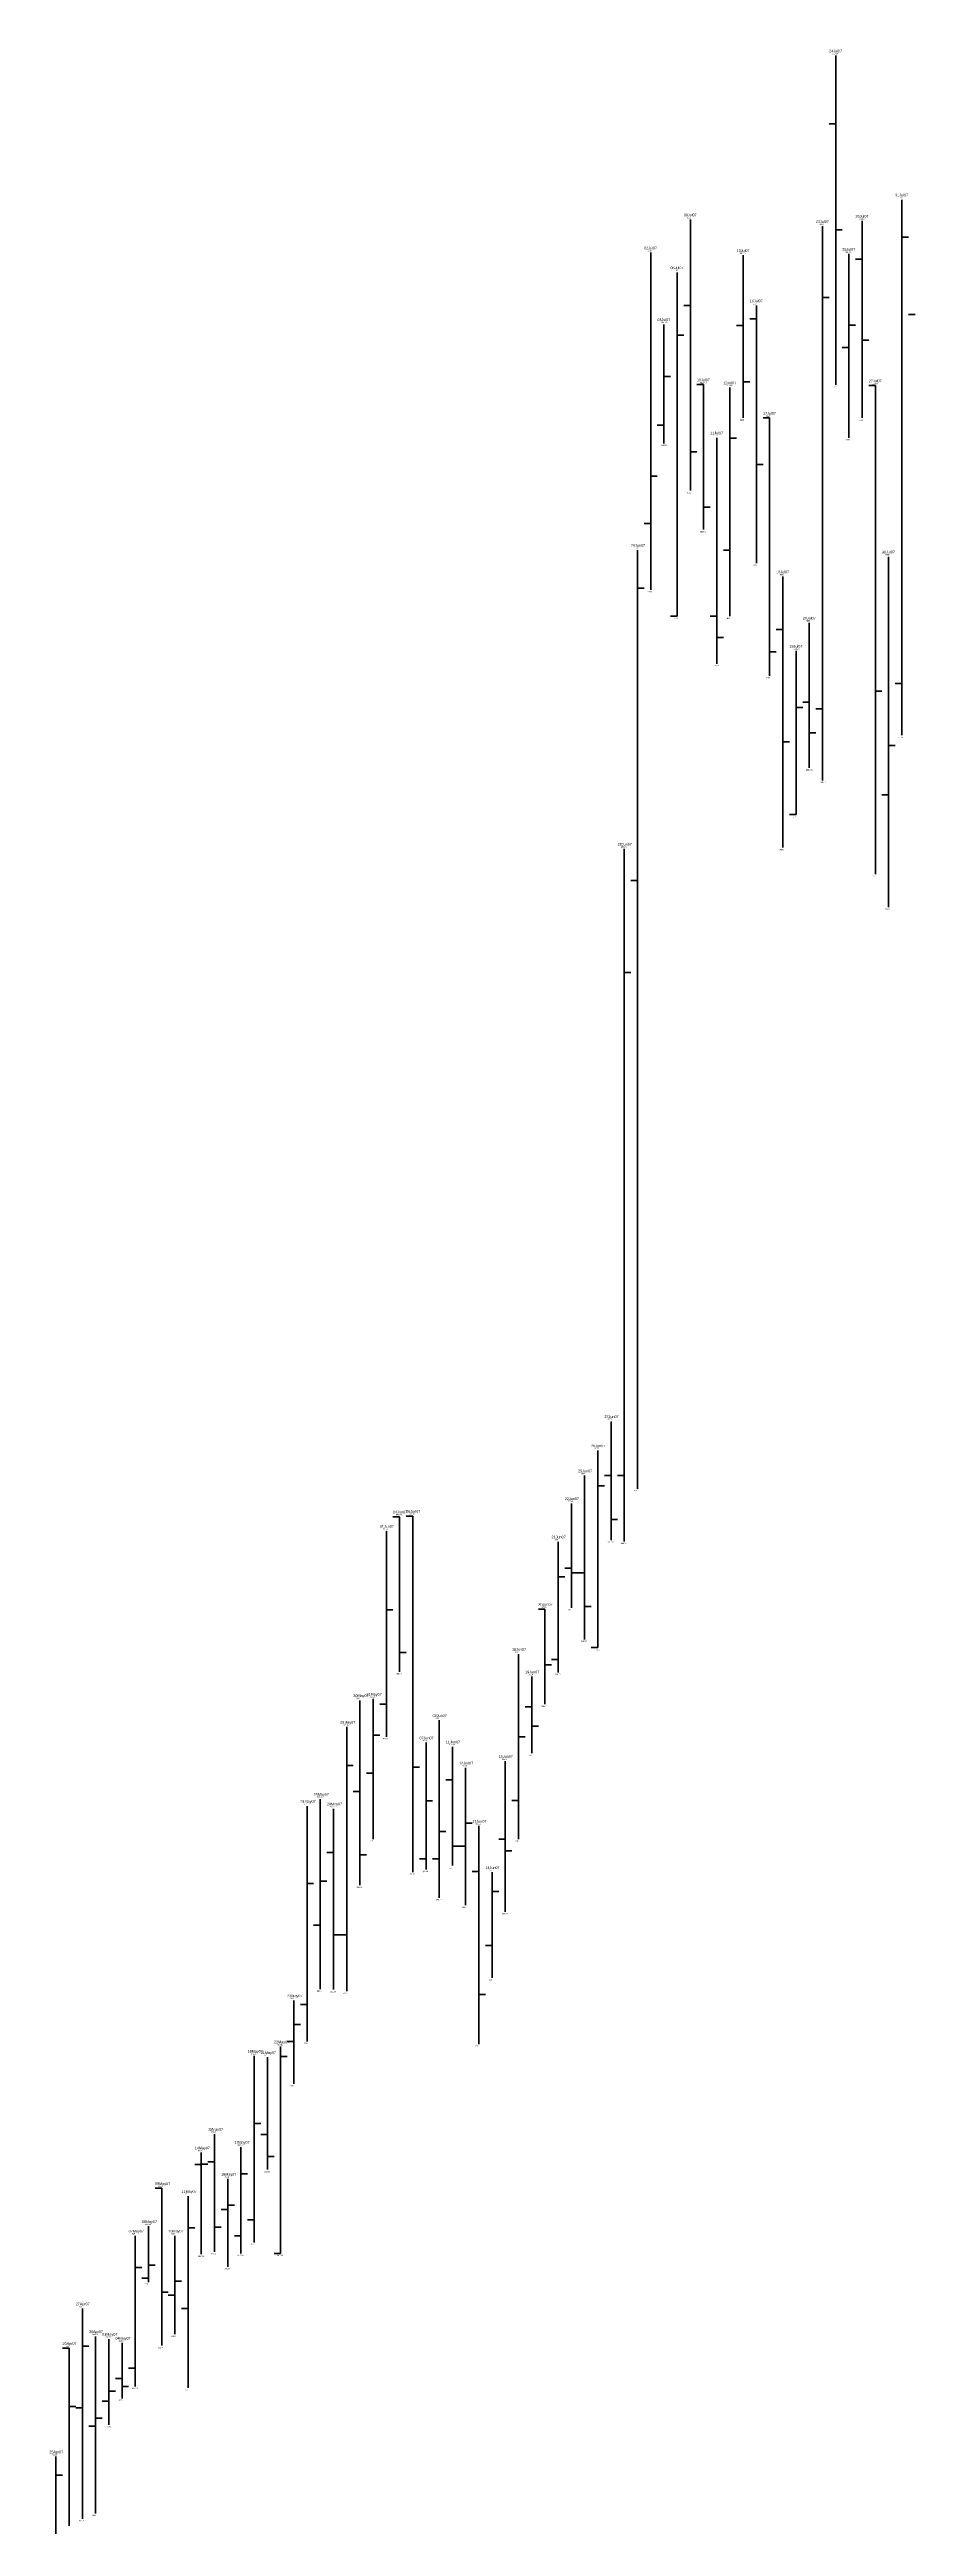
# Model space of a CAD drawing. Header units: inches. Extents: x 0 to 30000, y -20 to 2443.
# Drawn here: x 3065.5 to 3130.5, y 400.5 to 587.9 of the extents above; entities that cross this region are included whole.
import ezdxf

# ---------------------------------------------------------------- set-up
doc = ezdxf.new("R2010")
doc.units = ezdxf.units.IN
doc.header["$MEASUREMENT"] = 0
for name, color, linetype in [('DATE', 7, 'Continuous'), ('Graph', 7, 'Continuous'), ('Rate', 7, 'Continuous')]:
    doc.layers.add(name, color=color, linetype=linetype)
doc.styles.get("Standard").update_dxf_attribs({"font": 'arial.ttf'})

msp = doc.modelspace()

# ---------------------------------------------------------------- linework, layer by layer
at = {"layer": 'Graph', "color": 1, "lineweight": 35}
for p, q in [((3125, 587.4), (3125, 562.5)), ((3125, 582.25), (3124.5, 582.25)), ((3114, 575), (3114, 554.5)), ((3125, 574.225), (3125.5, 574.225)), ((3127, 574.9), (3127, 560)), ((3118, 572.3), (3118, 560)), ((3127, 572), (3126.5, 572)), ((3114, 568.5), (3113.5, 568.5)), ((3119, 568.5), (3119, 549)), ((3131, 567.825), (3130.5, 567.825)), ((3118, 567), (3117.5, 567)), ((3119, 567.5), (3118.5, 567.5)), ((3127, 565.875), (3127.5, 565.875)), ((3115, 562.525), (3114.5, 562.525)), ((3115, 562.525), (3115, 551.55)), ((3118, 562.725), (3118.5, 562.725)), ((3128, 562.45), (3127.5, 562.45)), ((3128, 562.45), (3128, 525.5)), ((3116, 558.5), (3116, 541.4)), ((3120, 560), (3119.5, 560)), ((3120, 560), (3120, 540.5)), ((3114, 557.425), (3114.5, 557.425)), ((3119, 556.475), (3119.5, 556.475)), ((3115, 553.25), (3115.5, 553.25)), ((3121, 548), (3121, 527.5)), ((3116, 545), (3115.5, 545)), ((3116, 543.4), (3116.5, 543.4)), ((3121, 544), (3120.5, 544)), ((3123, 544.5), (3123, 533.525)), ((3120, 542.3), (3120.5, 542.3)), ((3123, 538.5), (3122.5, 538.5)), ((3128, 539.325), (3128.5, 539.325)), ((3123, 536.175), (3123.5, 536.175)), ((3121, 535.5), (3121.5, 535.5)), ((3108, 484.1), (3108, 475.115)), ((3106, 480), (3106, 467.61)), ((3108, 480), (3107.5, 480)), ((3105, 477.9), (3105, 470)), ((3092, 476.89), (3091.5, 476.89)), ((3092, 476.89), (3092, 465.155)), ((3093, 476.94), (3092.5, 476.94)), ((3093, 476.94), (3093, 450.01)), ((3108, 476.68), (3108.5, 476.68)), ((3105, 473), (3104.5, 473)), ((3105, 472.645), (3105.5, 472.645)), ((3106, 472.645), (3105.5, 472.645)), ((3103, 469.9), (3102.5, 469.9)), ((3103, 469.9), (3103, 462.7)), ((3106, 470.095), (3106.5, 470.095)), ((3092, 466.63), (3092.5, 466.63)), ((3102, 464.8), (3102, 459)), ((3103, 465.685), (3103.5, 465.685)), ((3089, 463), (3089, 449.015)), ((3102, 462.5), (3101.5, 462.5)), ((3102, 461.055), (3102.5, 461.055)), ((3096, 459.49), (3096, 450.5)), ((3093, 457.935), (3093.5, 457.935)), ((3100, 458.4), (3100, 447.005)), ((3089, 456.1), (3088.5, 456.1)), ((3096, 457), (3095.5, 457)), ((3087, 454.8), (3087, 441.12)), ((3098, 453.505), (3098, 437)), ((3096, 451.965), (3096.5, 451.965)), ((3100, 452.5), (3099.5, 452.5)), ((3100, 451.625), (3100.5, 451.625)), ((3087, 451.5), (3086.5, 451.5)), ((3089, 451.305), (3089.5, 451.305)), ((3098, 450.065), (3097.5, 450.065)), ((3087, 445.27), (3087.5, 445.27)), ((3098, 440.75), (3098.5, 440.75)), ((3082, 436), (3082, 427.51)), ((3078, 430.2), (3078, 421.3)), ((3082, 430.16), (3081.5, 430.16)), ((3078, 428.1), (3077.5, 428.1)), ((3082, 428.5), (3082.5, 428.5)), ((3074, 426.1), (3073.5, 426.1)), ((3074, 426.1), (3074, 414.2)), ((3078, 423.155), (3078.5, 423.155)), ((3074, 418.235), (3074.5, 418.235)), ((3071, 414.4), (3071, 410.2)), ((3067, 414), (3066.5, 414)), ((3067, 414), (3067, 400.565)), ((3071, 411.7), (3070.5, 411.7)), ((3071, 411.105), (3071.5, 411.105)), ((3067, 409.6), (3067.5, 409.6))]:
    msp.add_line(p, q, dxfattribs=at)
at = {"layer": 'Graph', "color": 3, "lineweight": 35}
for p, q in [((3130, 576.5), (3130, 536)), ((3124, 574.5), (3124, 532.575)), ((3130, 573.675), (3130.5, 573.675)), ((3111, 572.5), (3111, 547)), ((3126, 572.4), (3126, 558.5)), ((3113, 571), (3113, 545)), ((3124, 569.1), (3124.5, 569.1)), ((3112, 567.075), (3112, 558.075)), ((3113, 566.25), (3113.5, 566.25)), ((3126, 567.025), (3126.5, 567.025)), ((3126, 565.325), (3125.5, 565.325)), ((3112, 563.125), (3112.5, 563.125)), ((3117, 562.3), (3117, 545)), ((3112, 559.45), (3111.5, 559.45)), ((3117, 558.475), (3117.5, 558.475)), ((3111, 555.6), (3111.5, 555.6)), ((3111, 552), (3110.5, 552)), ((3110, 550), (3110, 479)), ((3117, 550), (3116.5, 550)), ((3129, 549.5), (3129, 523)), ((3110, 547.125), (3110.5, 547.125)), ((3113, 545), (3112.5, 545)), ((3122, 542.375), (3122, 530)), ((3130, 539.9), (3129.5, 539.9)), ((3122, 538.1), (3122.5, 538.1)), ((3124, 538), (3123.5, 538)), ((3129, 535.225), (3129.5, 535.225)), ((3129, 531.5), (3128.5, 531.5)), ((3122, 530), (3121.5, 530)), ((3109, 527.4), (3109, 475.025)), ((3110, 525), (3109.5, 525)), ((3109, 518.05), (3109.5, 518.05)), ((3107, 481.9), (3107, 466.995)), ((3109, 480), (3108.5, 480)), ((3107, 479.235), (3107.5, 479.235)), ((3091, 475.8), (3091, 460.25)), ((3104, 475), (3104, 465.11)), ((3104, 472.35), (3104.5, 472.35)), ((3091, 469.835), (3091.5, 469.835)), ((3101, 466.5), (3101, 452.5)), ((3107, 466.995), (3106.5, 466.995)), ((3104, 466.1), (3103.5, 466.1)), ((3090, 463.105), (3090, 452.5)), ((3088, 460.985), (3088, 441)), ((3091, 462.7), (3090.5, 462.7)), ((3095, 461.5), (3095, 448.065)), ((3090, 460.37), (3090.5, 460.37)), ((3094, 459.8), (3094, 450.205)), ((3101, 460.25), (3101.5, 460.25)), ((3088, 458.065), (3088.5, 458.065)), ((3090, 457.49), (3089.5, 457.49)), ((3097, 457.9), (3097, 447.5)), ((3086, 455.53), (3086, 441.165)), ((3094, 455.395), (3094.5, 455.395)), ((3101, 455.425), (3100.5, 455.425)), ((3085, 455), (3085, 437.2)), ((3097, 453.72), (3097.5, 453.72)), ((3095, 453.08), (3095.5, 453.08)), ((3097, 451.965), (3096.5, 451.965)), ((3094, 451), (3093.5, 451)), ((3095, 451), (3094.5, 451)), ((3099, 450), (3099, 442)), ((3085, 449.15), (3085.5, 449.15)), ((3086, 449.315), (3086.5, 449.315)), ((3099, 448.535), (3099.5, 448.535)), ((3086, 446), (3085.5, 446)), ((3088, 445.27), (3087.5, 445.27)), ((3099, 444.445), (3098.5, 444.445)), ((3084, 440.3), (3084, 434)), ((3084, 438.47), (3084.5, 438.47)), ((3085, 440), (3084.5, 440)), ((3083, 436.81), (3083, 421.165)), ((3084, 437.2), (3083.5, 437.2)), ((3081, 436.105), (3081, 422)), ((3083, 436.065), (3083.5, 436.065)), ((3081, 430.995), (3081.5, 430.995)), ((3080, 429.21), (3080, 421.165)), ((3077, 427.9), (3076.5, 427.9)), ((3077, 428.8), (3077, 421.105)), ((3077, 427.93), (3077.5, 427.93)), ((3080, 427.18), (3080.5, 427.18)), ((3076, 425.5), (3076, 411)), ((3079, 426.8), (3079, 420.165)), ((3079, 424.5), (3078.5, 424.5)), ((3079, 424.815), (3079.5, 424.815)), ((3081, 423.7), (3080.5, 423.7)), ((3072, 422.5), (3072, 411.105)), ((3073, 423.22), (3073, 419)), ((3075, 422.5), (3075, 415.05)), ((3076, 423.095), (3076.5, 423.095)), ((3080, 422.505), (3079.5, 422.505)), ((3072, 420.095), (3072.5, 420.095)), ((3073, 420.29), (3073.5, 420.29)), ((3083, 421.165), (3082.5, 421.165)), ((3073, 419.3), (3072.5, 419.3)), ((3075, 418), (3074.5, 418)), ((3075, 419.06), (3075.5, 419.06)), ((3068, 417), (3068, 401.1)), ((3076, 417), (3075.5, 417)), ((3068, 414.165), (3068.5, 414.165)), ((3069, 414.895), (3069, 401.5)), ((3070, 414.69), (3070, 408.215)), ((3072, 412.5), (3071.5, 412.5)), ((3070, 410.74), (3070.5, 410.74)), ((3068, 409.5), (3067.5, 409.5)), ((3069, 408.715), (3069.5, 408.715)), ((3070, 410), (3069.5, 410)), ((3069, 408.1), (3068.5, 408.1)), ((3066, 405.8), (3066, 395.1)), ((3066, 404.4), (3066.5, 404.4))]:
    msp.add_line(p, q, dxfattribs=at)

# ---------------------------------------------------------------- texts
at = {"layer": 'DATE'}
for s, p in [('24Jul07', (3124.5, 587.65)), ('09Jul07', (3113.5, 575.25)), ('26Jul07', (3126.5, 575.15)), ('31Jul07', (3129.5, 576.75)), ('23Jul07', (3123.5, 574.75)), ('02Jul07', (3110.5, 572.75)), ('06Jul07', (3112.5, 571.25)), ('13Jul07', (3117.5, 572.55)), ('25Jul07', (3125.5, 572.65)), ('16Jul07', (3118.5, 568.75)), ('03Jul07', (3111.5, 567.325)), ('10Jul07', (3114.5, 562.775)), ('12Jul07', (3116.5, 562.55)), ('27Jul07', (3127.5, 562.7)), ('17Jul07', (3119.5, 560.25)), ('11Jul07', (3115.5, 558.75)), ('29Jun07', (3109.5, 550.25)), ('30Jul07', (3128.5, 549.75)), ('18Jul07', (3120.5, 548.25)), ('20Jul07', (3122.5, 544.75)), ('19Jul07', (3121.5, 542.625)), ('28Jun07', (3108.5, 527.65)), ('27Jun07', (3107.5, 484.35)), ('26Jun07', (3106.5, 482.15)), ('25Jun07', (3105.5, 480.25)), ('22Jun07', (3104.5, 478.15)), ('01Jun07', (3090.5, 476.05)), ('04Jun07', (3091.5, 477.14)), ('06Jun07', (3092.5, 477.19)), ('21Jun07', (3103.5, 475.25)), ('20Jun07', (3102.5, 470.15)), ('18Jun07', (3100.5, 466.75)), ('19Jun07', (3101.5, 465.05)), ('30May07', (3088.5, 463.25)), ('31May07', (3089.5, 463.355)), ('29May07', (3087.5, 461.235)), ('08Jun07', (3094.5, 461.75)), ('07Jun07', (3093.5, 460.05)), ('11Jun07', (3095.5, 459.74)), ('12Jun07', (3096.5, 458.15)), ('15Jun07', (3099.5, 458.65)), ('24May07', (3084.5, 455.25)), ('25May07', (3085.5, 455.78)), ('28May07', (3086.5, 455.05)), ('13Jun07', (3097.5, 453.755)), ('14Jun07', (3098.5, 450.25)), ('23May07', (3083.5, 440.55)), ('18May07', (3080.5, 436.355)), ('22May07', (3082.5, 437.06)), ('21May07', (3081.5, 436.25)), ('14May07', (3076.5, 429.05)), ('15May07', (3077.5, 430.45)), ('17May07', (3079.5, 429.46)), ('16May07', (3078.5, 427.05)), ('09May07', (3073.5, 426.35)), ('11May07', (3075.5, 425.75)), ('08May07', (3072.5, 423.47)), ('07May07', (3071.5, 422.75)), ('10May07', (3074.5, 422.75)), ('27Apr07', (3067.5, 417.25)), ('26Apr07', (3066.5, 414.25)), ('30Apr07', (3068.5, 415.145)), ('03May07', (3069.5, 414.94)), ('04May07', (3070.5, 414.65)), ('25Apr07', (3065.5, 406.05))]:
    msp.add_text(s, height=0.2, dxfattribs=at).set_placement(p)
at = {"layer": 'Rate'}
for s, p in [('1174.8', (3124.75, 587.5)), ('1150', (3113.75, 575.1)), ('1153', (3129.75, 576.6)), ('1149', (3123.75, 574.6)), ('1149.8', (3126.75, 575)), ('1145', (3110.75, 572.6)), ('1144.6', (3117.75, 572.4)), ('1144.8', (3125.75, 572.5)), ('1142', (3112.75, 571.1)), ('1137', (3118.75, 568.6)), ('1134.15', (3111.75, 567.175)), ('1125.05', (3114.75, 562.625)), ('1124.6', (3116.75, 562.4)), ('1125', (3124.75, 562.3)), ('1124.9', (3127.75, 562.55)), ('1120', (3119.75, 560.1)), ('1117', (3115.75, 558.6)), ('1120', (3117.75, 559.8)), ('1117', (3125.75, 558.3)), ('1120', (3126.75, 559.8)), ('1116.15', (3111.75, 557.875)), ('1109', (3113.75, 554.3)), ('1103.1', (3114.75, 551.35)), ('1100', (3109.75, 550.1)), ('1099', (3128.75, 549.6)), ('1098', (3118.75, 548.8)), ('1096', (3120.75, 548.1)), ('1094', (3110.75, 546.8)), ('1090', (3112.75, 544.8)), ('1090', (3116.75, 544.8)), ('1089', (3122.75, 544.6)), ('1084.75', (3121.75, 542.475)), ('1082.8', (3115.75, 541.2)), ('1081', (3119.75, 540.3)), ('1072', (3129.75, 535.8)), ('1067.05', (3122.75, 533.325)), ('1065.15', (3123.75, 532.375)), ('1060', (3121.75, 529.8)), ('1054.8', (3108.75, 527.5)), ('1055', (3120.75, 527.3)), ('1051', (3127.75, 525.3)), ('1046', (3128.75, 522.8)), ('968.2', (3107.75, 484.2)), ('963.8', (3106.75, 482)), ('960', (3105.75, 480.1)), ('955.8', (3104.75, 478)), ('958', (3109.75, 478.8)), ('951.6', (3090.75, 475.9)), ('953.78', (3091.75, 476.99)), ('953.88', (3092.75, 477.04)), ('950', (3103.75, 475.1)), ('950.23', (3107.75, 474.915)), ('950.05', (3108.75, 474.825)), ('939.8', (3102.75, 470)), ('940', (3104.75, 469.8)), ('933', (3100.75, 466.6)), ('935.22', (3105.75, 467.41)), ('933.99', (3106.75, 466.795)), ('930.31', (3091.75, 464.955)), ('929.6', (3101.75, 464.9)), ('930.22', (3103.75, 464.91)), ('926', (3088.75, 463.1)), ('926.21', (3089.75, 463.205)), ('921.97', (3087.75, 461.085)), ('923', (3094.75, 461.6)), ('925.4', (3102.75, 462.5)), ('920.5', (3090.75, 460.05)), ('919.6', (3093.75, 459.9)), ('918.98', (3095.75, 459.59)), ('915.8', (3096.75, 458)), ('916.8', (3099.75, 458.5)), ('918', (3101.75, 458.8)), ('911.06', (3085.75, 455.63)), ('910', (3084.75, 455.1)), ('909.6', (3086.75, 454.9)), ('907.01', (3097.75, 453.605)), ('905', (3089.75, 452.3)), ('905', (3100.75, 452.3)), ('900.02', (3092.75, 449.81)), ('900.41', (3093.75, 450.005)), ('901', (3095.75, 450.3)), ('900', (3098.75, 450.1)), ('898.03', (3088.75, 448.815)), ('896.13', (3094.75, 447.865)), ('895', (3096.75, 447.3)), ('894.01', (3099.75, 446.805)), ('880.6', (3083.75, 440.4)), ('882.33', (3085.75, 440.965)), ('882.24', (3086.75, 440.92)), ('882', (3087.75, 440.8)), ('884', (3098.75, 441.8)), ('873.62', (3082.75, 436.91)), ('874.4', (3084.75, 437)), ('874', (3097.75, 436.8)), ('872.21', (3080.75, 436.205)), ('872', (3081.75, 436.1)), ('868', (3083.75, 433.8)), ('860.4', (3077.75, 430.3)), ('858.42', (3079.75, 429.31)), ('857.6', (3076.75, 428.9)), ('855.02', (3081.75, 427.31)), ('852.2', (3073.75, 426.2)), ('851', (3075.75, 425.6)), ('853.6', (3078.75, 426.9)), ('846.44', (3072.75, 423.32)), ('845', (3071.75, 422.6)), ('845', (3074.75, 422.6)), ('844', (3080.75, 421.8)), ('842.21', (3076.75, 420.905)), ('842.6', (3077.75, 421.1)), ('840.33', (3078.75, 419.965)), ('842.33', (3079.75, 420.965)), ('842.33', (3082.75, 420.965)), ('838', (3072.75, 418.8)), ('834', (3067.75, 417.1)), ('828', (3066.75, 414.1)), ('829.79', (3068.75, 414.995)), ('829.38', (3069.75, 414.79)), ('828.8', (3070.75, 414.5)), ('828.4', (3073.75, 414)), ('830.1', (3074.75, 414.85)), ('822.21', (3071.75, 410.905)), ('822', (3075.75, 410.8)), ('820.4', (3070.75, 410)), ('816.43', (3069.75, 408.015)), ('811.6', (3065.75, 405.9)), ('802.2', (3067.75, 400.9)), ('803', (3068.75, 401.3))]:
    msp.add_text(s, height=0.1, dxfattribs=at).set_placement(p)

doc.saveas('drawing.dxf')
